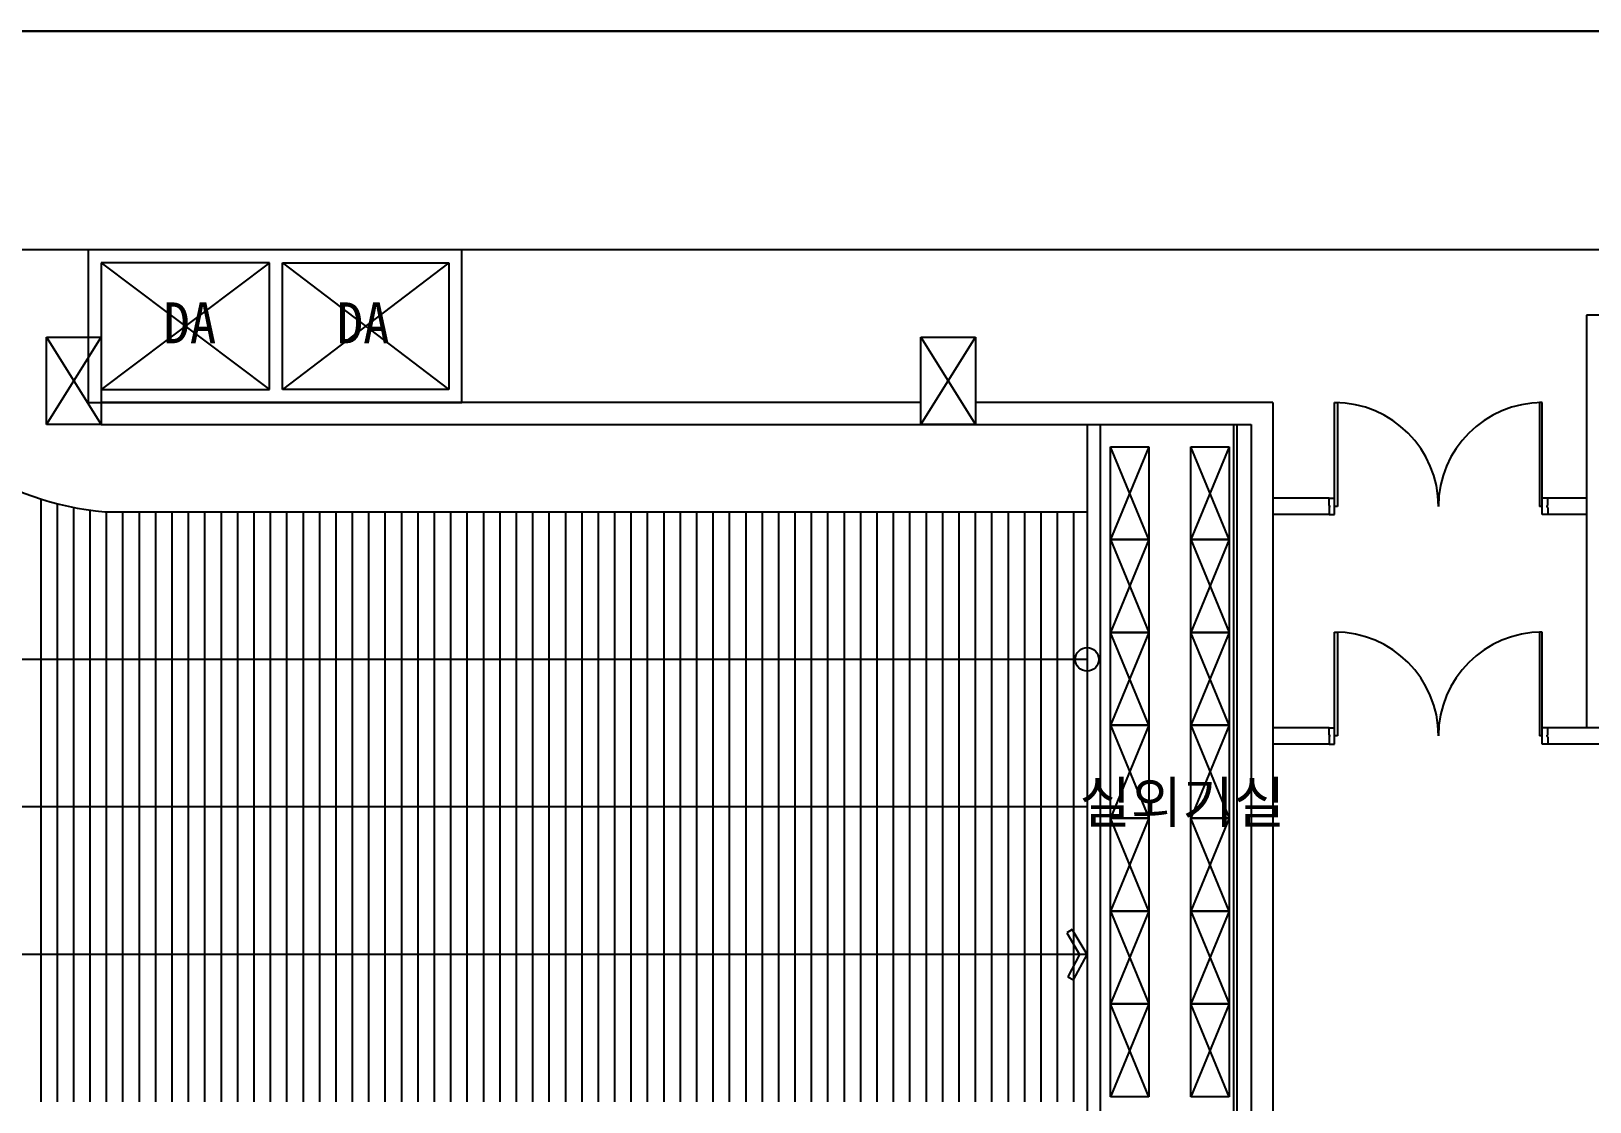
# Model space of a CAD drawing. Header units: millimetres. Extents: x 16332047 to 33387680, y -14835522 to -7015081.
# Drawn here: x 16449541 to 16463801, y -7469317 to -7459517 of the extents above; entities that cross this region are included whole.
import ezdxf
from ezdxf.enums import TextEntityAlignment as Align

# ---------------------------------------------------------------- set-up
doc = ezdxf.new("R2010")
doc.units = ezdxf.units.MM
doc.header["$LTSCALE"] = 300
doc.header["$MEASUREMENT"] = 0
doc.layers.add('arch', color=255, linetype='CONTINUOUS', lineweight=25)
doc.styles.add('돋움체', font='')
doc.styles.get('돋움체').set_extended_font_data('DotumChe')

msp = doc.modelspace()

# ---------------------------------------------------------------- linework, layer by layer
at = {"layer": 'arch'}
for p, q in [((16428226, -7459517), (16495741, -7459520)), ((16495741, -7459517), (16428226, -7459517)), ((16494912, -7461517), (16429054, -7461517)), ((16453481, -7461517), (16450061, -7461517)), ((16450061, -7461517), (16450061, -7462917)), ((16453481, -7462917), (16453481, -7461517)), ((16450181, -7461637), (16451721, -7462797)), ((16451721, -7461637), (16450181, -7462797)), ((16451721, -7461637), (16450181, -7461637)), ((16450181, -7461637), (16450181, -7462797)), ((16451721, -7462797), (16451721, -7461637)), ((16451841, -7461637), (16453361, -7462797)), ((16453361, -7461637), (16451841, -7462797)), ((16451841, -7461637), (16453361, -7461637)), ((16451841, -7462797), (16451841, -7461637)), ((16453361, -7461637), (16453361, -7462797)), ((16464131, -7462117), (16463771, -7462117)), ((16463771, -7462117), (16463771, -7465892)), ((16449681, -7462317), (16450181, -7463117)), ((16449681, -7463117), (16450181, -7462317)), ((16449681, -7463117), (16449681, -7462317)), ((16449681, -7462317), (16450181, -7462317)), ((16450181, -7462317), (16450181, -7463117)), ((16457681, -7462317), (16458181, -7463117)), ((16457681, -7463117), (16458181, -7462317)), ((16457681, -7463117), (16457681, -7462317)), ((16457681, -7462317), (16458181, -7462317)), ((16458181, -7462317), (16458181, -7463117)), ((16450181, -7462797), (16451721, -7462797)), ((16453361, -7462797), (16451841, -7462797)), ((16450061, -7462917), (16453481, -7462917)), ((16457681, -7462917), (16450181, -7462917)), ((16460901, -7462917), (16458181, -7462917)), ((16460901, -7462917), (16460901, -7469817)), ((16461466, -7463867), (16461466, -7462917)), ((16461466, -7462917), (16461491, -7462917)), ((16461491, -7462917), (16461491, -7463867)), ((16463366, -7462917), (16463341, -7462917)), ((16463341, -7462917), (16463341, -7463867)), ((16463366, -7463867), (16463366, -7462917)), ((16460901, -7463042), (16460901, -7463042)), ((16450181, -7463117), (16449681, -7463117)), ((16450181, -7463117), (16460701, -7463117)), ((16458181, -7463117), (16457681, -7463117)), ((16459201, -7463117), (16459201, -7469617)), ((16459321, -7463117), (16459321, -7469617)), ((16460541, -7463117), (16460541, -7469457)), ((16460571, -7463117), (16460571, -7469487)), ((16460701, -7463117), (16460701, -7469617)), ((16459766, -7464170), (16459416, -7463320)), ((16459766, -7463320), (16459416, -7464170)), ((16459416, -7464170), (16459416, -7463320)), ((16459416, -7463320), (16459766, -7463320)), ((16459766, -7463320), (16459766, -7464170)), ((16460501, -7464170), (16460151, -7463320)), ((16460501, -7463320), (16460151, -7464170)), ((16460151, -7464170), (16460151, -7463320)), ((16460151, -7463320), (16460501, -7463320)), ((16460501, -7463320), (16460501, -7464170)), ((16449631, -7469317), (16449631, -7463799)), ((16461416, -7463792), (16460901, -7463792)), ((16461416, -7463792), (16461466, -7463792)), ((16461416, -7463858), (16461416, -7463792)), ((16461466, -7463942), (16461466, -7463792)), ((16463416, -7463792), (16463366, -7463792)), ((16463366, -7463942), (16463366, -7463792)), ((16463771, -7463792), (16463416, -7463792)), ((16463416, -7463858), (16463416, -7463792)), ((16449781, -7469317), (16449781, -7463842)), ((16449931, -7469317), (16449931, -7463876)), ((16450081, -7469317), (16450081, -7463901)), ((16450215, -7463917), (16459201, -7463917)), ((16450231, -7469317), (16450231, -7463917)), ((16450381, -7469317), (16450381, -7463917)), ((16450531, -7469317), (16450531, -7463917)), ((16450681, -7469317), (16450681, -7463917)), ((16450831, -7469317), (16450831, -7463917)), ((16450981, -7469317), (16450981, -7463917)), ((16451131, -7469317), (16451131, -7463917)), ((16451281, -7469317), (16451281, -7463917)), ((16451431, -7469317), (16451431, -7463917)), ((16451581, -7469317), (16451581, -7463917)), ((16451731, -7469317), (16451731, -7463917)), ((16451881, -7469317), (16451881, -7463917)), ((16452031, -7469317), (16452031, -7463917)), ((16452181, -7469317), (16452181, -7463917)), ((16452331, -7469317), (16452331, -7463917)), ((16452481, -7469317), (16452481, -7463917)), ((16452631, -7469317), (16452631, -7463917)), ((16452781, -7469317), (16452781, -7463917)), ((16452931, -7469317), (16452931, -7463917)), ((16453081, -7469317), (16453081, -7463917)), ((16453231, -7469317), (16453231, -7463917)), ((16453381, -7469317), (16453381, -7463917)), ((16453531, -7469317), (16453531, -7463917)), ((16453681, -7469317), (16453681, -7463917)), ((16453831, -7469317), (16453831, -7463917)), ((16453981, -7469317), (16453981, -7463917)), ((16454131, -7469317), (16454131, -7463917)), ((16454281, -7469317), (16454281, -7463917)), ((16454431, -7469317), (16454431, -7463917)), ((16454581, -7469317), (16454581, -7463917)), ((16454731, -7469317), (16454731, -7463917)), ((16454881, -7469317), (16454881, -7463917)), ((16455031, -7469317), (16455031, -7463917)), ((16455181, -7469317), (16455181, -7463917)), ((16455331, -7469317), (16455331, -7463917)), ((16455481, -7469317), (16455481, -7463917)), ((16455631, -7469317), (16455631, -7463917)), ((16455781, -7469317), (16455781, -7463917)), ((16455931, -7469317), (16455931, -7463917)), ((16456081, -7469317), (16456081, -7463917)), ((16456231, -7469317), (16456231, -7463917)), ((16456381, -7469317), (16456381, -7463917)), ((16456531, -7469317), (16456531, -7463917)), ((16456681, -7469317), (16456681, -7463917)), ((16456831, -7469317), (16456831, -7463917)), ((16456981, -7469317), (16456981, -7463917)), ((16457131, -7469317), (16457131, -7463917)), ((16457281, -7469317), (16457281, -7463917)), ((16457431, -7469317), (16457431, -7463917)), ((16457581, -7469317), (16457581, -7463917)), ((16457731, -7469317), (16457731, -7463917)), ((16457881, -7469317), (16457881, -7463917)), ((16458031, -7469317), (16458031, -7463917)), ((16458181, -7469317), (16458181, -7463917)), ((16458331, -7469317), (16458331, -7463917)), ((16458481, -7469317), (16458481, -7463917)), ((16458631, -7469317), (16458631, -7463917)), ((16458781, -7469317), (16458781, -7463917)), ((16458931, -7469317), (16458931, -7463917)), ((16459081, -7469317), (16459081, -7463917)), ((16461416, -7463942), (16460901, -7463942)), ((16461416, -7463858), (16461422, -7463859)), ((16461416, -7463876), (16461422, -7463874)), ((16461416, -7463876), (16461416, -7463942)), ((16461416, -7463942), (16461466, -7463942)), ((16461420, -7463873), (16461420, -7463861)), ((16461420, -7463873), (16461420, -7463861)), ((16461422, -7463874), (16461422, -7463859)), ((16461491, -7463867), (16461466, -7463867)), ((16463366, -7463867), (16463341, -7463867)), ((16463416, -7463942), (16463366, -7463942)), ((16463416, -7463858), (16463411, -7463859)), ((16463411, -7463874), (16463411, -7463859)), ((16463416, -7463876), (16463411, -7463874)), ((16463416, -7463876), (16463416, -7463942)), ((16463771, -7463942), (16463416, -7463942)), ((16459416, -7464170), (16459766, -7465020)), ((16459766, -7464170), (16459416, -7465020)), ((16459416, -7465020), (16459416, -7464170)), ((16459416, -7464170), (16459766, -7464170)), ((16459766, -7464170), (16459416, -7464170)), ((16459766, -7464170), (16459766, -7465020)), ((16460151, -7464170), (16460501, -7465020)), ((16460501, -7464170), (16460151, -7465020)), ((16460151, -7465020), (16460151, -7464170)), ((16460151, -7464170), (16460501, -7464170)), ((16460501, -7464170), (16460151, -7464170)), ((16460501, -7464170), (16460501, -7465020)), ((16459766, -7465870), (16459416, -7465020)), ((16459766, -7465020), (16459416, -7465870)), ((16459416, -7465870), (16459416, -7465020)), ((16459416, -7465020), (16459766, -7465020)), ((16459766, -7465020), (16459416, -7465020)), ((16459766, -7465020), (16459766, -7465870)), ((16460501, -7465870), (16460151, -7465020)), ((16460501, -7465020), (16460151, -7465870)), ((16460151, -7465870), (16460151, -7465020)), ((16460151, -7465020), (16460501, -7465020)), ((16460501, -7465020), (16460151, -7465020)), ((16460501, -7465020), (16460501, -7465870)), ((16461466, -7465967), (16461466, -7465017)), ((16461466, -7465017), (16461491, -7465017)), ((16461491, -7465017), (16461491, -7465967)), ((16463366, -7465017), (16463341, -7465017)), ((16463341, -7465017), (16463341, -7465967)), ((16463366, -7465967), (16463366, -7465017)), ((16459201, -7465267), (16448021, -7465267)), ((16459416, -7465870), (16459766, -7466720)), ((16459766, -7465870), (16459416, -7466720)), ((16459416, -7466720), (16459416, -7465870)), ((16459416, -7465870), (16459766, -7465870)), ((16459766, -7465870), (16459416, -7465870)), ((16459766, -7465870), (16459766, -7466720)), ((16460151, -7465870), (16460501, -7466720)), ((16460501, -7465870), (16460151, -7466720)), ((16460151, -7466720), (16460151, -7465870)), ((16460151, -7465870), (16460501, -7465870)), ((16460501, -7465870), (16460151, -7465870)), ((16460501, -7465870), (16460501, -7466720)), ((16461416, -7465892), (16460901, -7465892)), ((16461416, -7465892), (16461466, -7465892)), ((16461416, -7465958), (16461416, -7465892)), ((16461416, -7465958), (16461422, -7465959)), ((16461420, -7465973), (16461420, -7465961)), ((16461420, -7465973), (16461420, -7465961)), ((16461422, -7465974), (16461422, -7465959)), ((16461466, -7466042), (16461466, -7465892)), ((16463416, -7465892), (16463366, -7465892)), ((16463366, -7466042), (16463366, -7465892)), ((16463416, -7465958), (16463411, -7465959)), ((16463411, -7465974), (16463411, -7465959)), ((16463931, -7465892), (16463416, -7465892)), ((16463416, -7465958), (16463416, -7465892)), ((16461416, -7466042), (16460901, -7466042)), ((16461416, -7465976), (16461422, -7465974)), ((16461416, -7465976), (16461416, -7466042)), ((16461416, -7466042), (16461466, -7466042)), ((16461491, -7465967), (16461466, -7465967)), ((16463366, -7465967), (16463341, -7465967)), ((16463416, -7466042), (16463366, -7466042)), ((16463416, -7465976), (16463411, -7465974)), ((16463416, -7465976), (16463416, -7466042)), ((16463931, -7466042), (16463416, -7466042)), ((16459201, -7466617), (16448021, -7466617)), ((16459766, -7467570), (16459416, -7466720)), ((16459766, -7466720), (16459416, -7467570)), ((16459416, -7467570), (16459416, -7466720)), ((16459416, -7466720), (16459766, -7466720)), ((16459766, -7466720), (16459416, -7466720)), ((16459766, -7466720), (16459766, -7467570)), ((16460501, -7467570), (16460151, -7466720)), ((16460501, -7466720), (16460151, -7467570)), ((16460151, -7467570), (16460151, -7466720)), ((16460151, -7466720), (16460501, -7466720)), ((16460501, -7466720), (16460151, -7466720)), ((16460501, -7466720), (16460501, -7467570)), ((16459416, -7467570), (16459766, -7468420)), ((16459766, -7467570), (16459416, -7468420)), ((16459416, -7468420), (16459416, -7467570)), ((16459416, -7467570), (16459766, -7467570)), ((16459766, -7467570), (16459416, -7467570)), ((16459766, -7467570), (16459766, -7468420)), ((16460151, -7467570), (16460501, -7468420)), ((16460501, -7467570), (16460151, -7468420)), ((16460151, -7468420), (16460151, -7467570)), ((16460151, -7467570), (16460501, -7467570)), ((16460501, -7467570), (16460151, -7467570)), ((16460501, -7467570), (16460501, -7468420)), ((16459066, -7467740), (16459015, -7467771)), ((16459015, -7467771), (16459133, -7467968)), ((16459201, -7467967), (16459066, -7467740)), ((16459201, -7467967), (16448021, -7467967)), ((16459133, -7467968), (16459025, -7468171)), ((16459078, -7468199), (16459201, -7467967)), ((16459025, -7468171), (16459078, -7468199)), ((16459766, -7469270), (16459416, -7468420)), ((16459766, -7468420), (16459416, -7469270)), ((16459416, -7469270), (16459416, -7468420)), ((16459416, -7468420), (16459766, -7468420)), ((16459766, -7468420), (16459416, -7468420)), ((16459766, -7468420), (16459766, -7469270)), ((16460501, -7469270), (16460151, -7468420)), ((16460501, -7468420), (16460151, -7469270)), ((16460151, -7469270), (16460151, -7468420)), ((16460151, -7468420), (16460501, -7468420)), ((16460501, -7468420), (16460151, -7468420)), ((16460501, -7468420), (16460501, -7469270)), ((16459766, -7469270), (16459416, -7469270)), ((16460501, -7469270), (16460151, -7469270))]:
    msp.add_line(p, q, dxfattribs=at)
msp.add_circle((16459201, -7465267), 108, dxfattribs=at)
for centre, radius, start, end in [((16450474, -7461142), 2787, 209.3934, 264.6649), ((16461466, -7463867), 950, 0, 90), ((16463366, -7463867), 950, 90, 180), ((16461466, -7465967), 950, 0, 90), ((16463366, -7465967), 950, 90, 180)]:
    msp.add_arc(centre, radius, start, end, dxfattribs=at)

# ---------------------------------------------------------------- texts
at = {"layer": 'arch', "style": '돋움체'}
for s, p in [('DA', (16450992, -7462374)), ('DA', (16452578, -7462374)), ('실외기실', (16460072, -7466762))]:
    msp.add_text(s, height=375, dxfattribs=at).set_placement(p, align=Align.CENTER)

doc.saveas('drawing.dxf')
